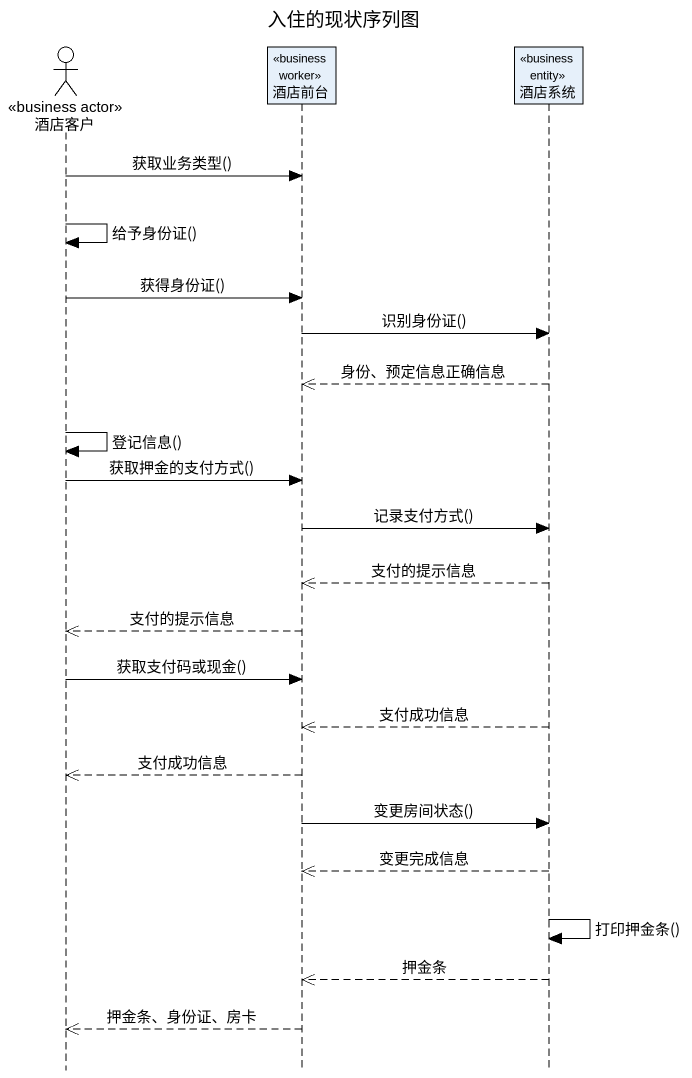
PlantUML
@startuml
title 入住的现状序列图
hide footbox
actor 酒店客户 <<business actor>>
participant 酒店前台 <<business worker>>
participant 酒店系统 <<business entity>>

酒店客户 -> 酒店前台 : 获取业务类型()
酒店客户 -> 酒店客户 : 给予身份证()
酒店客户 -> 酒店前台 : 获得身份证()
酒店前台 -> 酒店系统 : 识别身份证()
酒店系统 -->> 酒店前台 : 身份、预定信息正确信息
酒店客户 -> 酒店客户 : 登记信息()
酒店客户 -> 酒店前台 : 获取押金的支付方式()
酒店前台 -> 酒店系统 : 记录支付方式()
酒店系统 -->> 酒店前台 : 支付的提示信息
酒店前台 -->> 酒店客户 : 支付的提示信息
酒店客户 -> 酒店前台 : 获取支付码或现金()
酒店系统 -->> 酒店前台 : 支付成功信息
酒店前台 -->> 酒店客户 : 支付成功信息
酒店前台 -> 酒店系统 : 变更房间状态()
酒店系统 -->> 酒店前台 : 变更完成信息
酒店系统 -> 酒店系统 : 打印押金条()
酒店系统 -->> 酒店前台 : 押金条
酒店前台 -->> 酒店客户 : 押金条、身份证、房卡
@enduml
